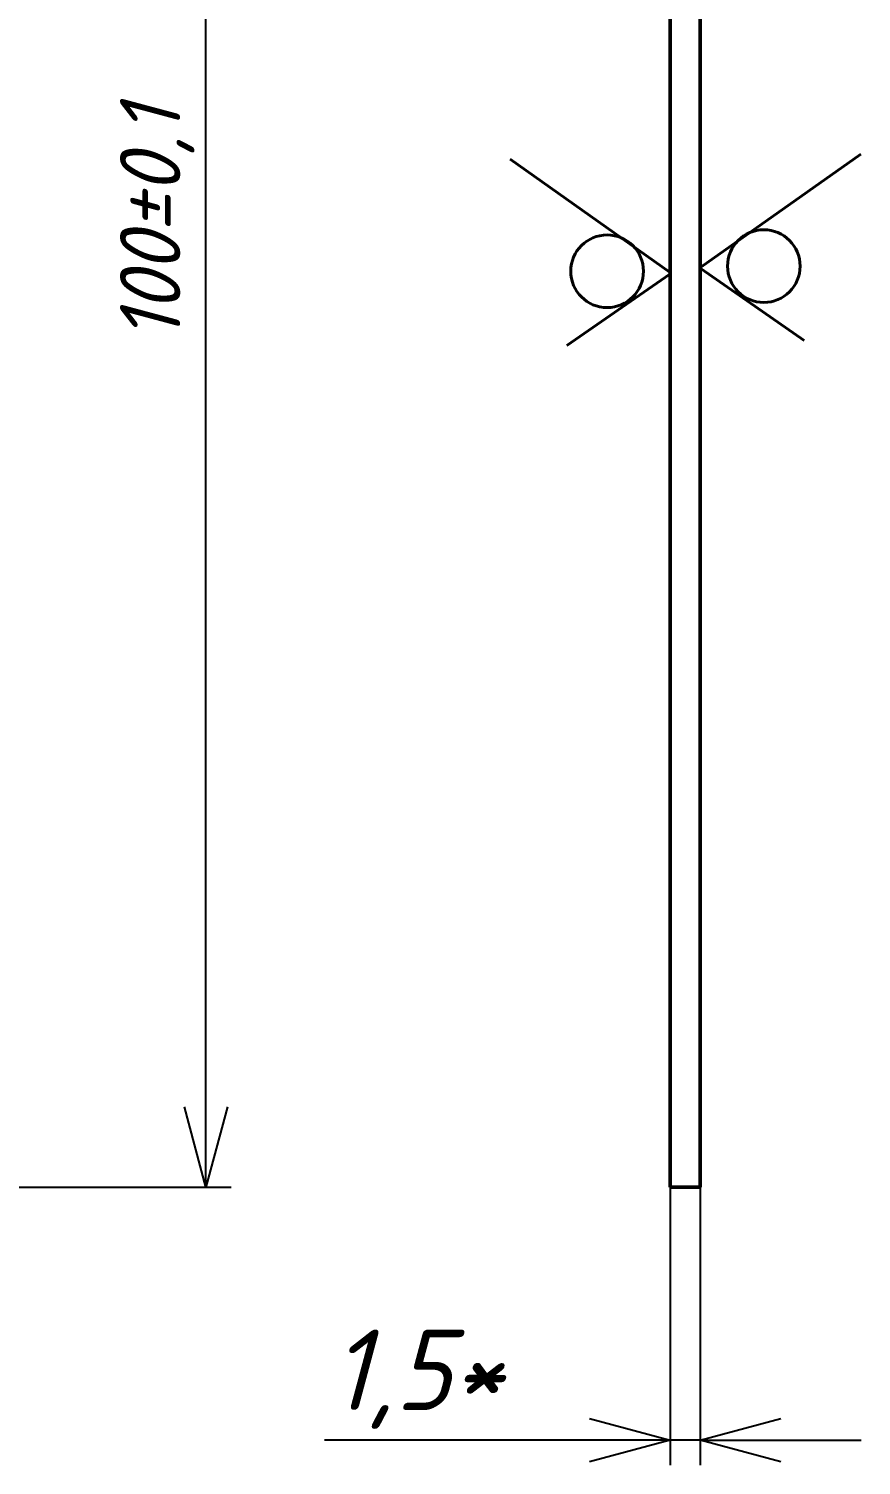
# Model space of a CAD drawing. Header units: millimetres. Extents: x 1557 to 2774, y 1107 to 1474.
# Drawn here: x 1741.5 to 1782.9, y 1318.3 to 1389.6 of the extents above; entities that cross this region are included whole.
import ezdxf

# ---------------------------------------------------------------- set-up
doc = ezdxf.new("R2010")
doc.units = ezdxf.units.MM
doc.layers.add('Mechanical3', color=76, linetype='Continuous')
doc.styles.add('GOST-2.304_Type-B_italic', font='GOST Common Italic.ttf')
doc.styles.get("Standard").update_dxf_attribs({"font": 'arial.ttf'})
doc.dimstyles.new('ISO-25', dxfattribs={"dimtxt": 2.5, "dimasz": 2.5, "dimexe": 1.25, "dimexo": 0.625, "dimtad": 1, "dimtxsty": 'Standard', "dimcen": 2.5, "dimadec": 0, "dimazin": 0, "dimtfac": 1, "dimtmove": 0, "dimatfit": 3, "dimfxl": 1, "dimarcsym": 0})

# ---------------------------------------------------------------- blocks, each defined once
blk = doc.blocks.new('_Open30')
at = {"color": 0, "linetype": 'ByBlock', "lineweight": -2}
for p, q in [((-1, 0.268), (0, 0)), ((0, 0), (-1, -0.268)), ((0, 0), (-1, 0))]:
    blk.add_line(p, q, dxfattribs=at)
blk = doc.blocks.new('*D58')
at = {"color": 0, "lineweight": -2, "transparency": 16777216}
for p, q in [((1773.403, 1332.067), (1773.403, 1318.256)), ((1774.903, 1332.067), (1774.903, 1318.256)), ((1769.403, 1319.506), (1756.229, 1319.506)), ((1774.903, 1319.506), (1773.403, 1319.506)), ((1778.903, 1319.506), (1782.903, 1319.506))]:
    blk.add_line(p, q, dxfattribs=at)
at = {"layer": 'Defpoints', "color": 0, "lineweight": 50, "transparency": 16777216}
for p in [(1773.403, 1332.067), (1774.903, 1332.067), (1774.903, 1319.506)]:
    blk.add_point(p, dxfattribs=at)
at = {"color": 0, "lineweight": -2, "transparency": 16777216, "xscale": 4, "yscale": 4, "zscale": 4}
blk.add_blockref('_Open30', (1773.403, 1319.506), dxfattribs=at)
at = {"color": 0, "lineweight": -2, "transparency": 16777216, "xscale": 4, "yscale": 4, "zscale": 4, "rotation": 180}
blk.add_blockref('_Open30', (1774.903, 1319.506), dxfattribs=at)
at = {"color": 0, "transparency": 16777216, "insert": (1760.816, 1322.531), "char_height": 4, "attachment_point": 5, "style": 'GOST-2.304_Type-B_italic'}
blk.add_mtext('1,5*', dxfattribs=at)
blk = doc.blocks.new('*D55')
at = {"color": 0, "lineweight": -2, "transparency": 16777216}
for p, q in [((1711.986, 1432.067), (1751.592, 1432.067)), ((1750.342, 1336.067), (1750.342, 1428.067)), ((1711.986, 1332.067), (1751.592, 1332.067))]:
    blk.add_line(p, q, dxfattribs=at)
at = {"layer": 'Defpoints', "color": 0, "lineweight": 50, "transparency": 16777216}
for p in [(1711.986, 1432.067), (1750.342, 1432.067), (1711.986, 1332.067)]:
    blk.add_point(p, dxfattribs=at)
at = {"color": 0, "lineweight": -2, "transparency": 16777216, "xscale": 4, "yscale": 4, "zscale": 4}
for p, rotation in [((1750.342, 1432.067), 90), ((1750.342, 1332.067), 270)]:
    blk.add_blockref('_Open30', p, dxfattribs=dict(at, rotation=rotation))
at = {"color": 0, "transparency": 16777216, "insert": (1747.92, 1379.937), "char_height": 3, "width": 12.96541, "attachment_point": 5, "rotation": 90, "style": 'GOST-2.304_Type-B_italic'}
blk.add_mtext('100{\\fGOST type B|b0|i1|c204|p34;\\C0;%%P0,1}', dxfattribs=at)

msp = doc.modelspace()

# ---------------------------------------------------------------- linework, layer by layer
at = {"lineweight": 40}
for p, q in [((1773.403, 1377.513), (1765.453, 1383.139)), ((1774.933, 1377.77), (1782.883, 1383.396)), ((1773.384, 1377.427), (1768.278, 1373.881)), ((1774.952, 1377.684), (1780.058, 1374.138))]:
    msp.add_line(p, q, dxfattribs=at)
for centre in [(1778.062, 1377.828), (1770.274, 1377.571)]:
    msp.add_circle(centre, 1.804, dxfattribs=at)
at = {"layer": 'Mechanical3', "lineweight": 50}
for p, q in [((1773.403, 1332.067), (1773.403, 1432.067)), ((1774.903, 1432.067), (1774.903, 1332.067)), ((1774.903, 1332.067), (1773.403, 1332.067))]:
    msp.add_line(p, q, dxfattribs=at)

# ---------------------------------------------------------------- dimensions: what is measured, and where the dimension line sits
dim = msp.add_linear_dim(base=(1750.342, 1432.067), p1=(1711.986, 1332.067), p2=(1711.986, 1432.067), angle=90, text='100{\\fGOST type B|b0|i1|c204|p34;\\C0;%%P0,1}', dimstyle='ISO-25', override={"dimtxt": 3, "dimasz": 4, "dimexo": 0, "dimtxsty": 'GOST-2.304_Type-B_italic', "dimblk1": 'Open30', "dimblk2": 'Open30', "dimsah": 1})
dim.commit()
dim.dimension.update_dxf_attribs({"geometry": '*D55', "text_midpoint": (1750.342, 1379.937), "dimtype": 160})
dim = msp.add_linear_dim(base=(1774.903, 1319.506), p1=(1773.403, 1332.067), p2=(1774.903, 1332.067), text='<>*', dimstyle='ISO-25', override={"dimtxt": 4, "dimasz": 4, "dimexo": 0, "dimtxsty": 'GOST-2.304_Type-B_italic', "dimblk1": 'Open30', "dimblk2": 'Open30', "dimsah": 1})
dim.commit()
dim.dimension.update_dxf_attribs({"geometry": '*D58', "text_midpoint": (1760.816, 1319.506), "dimtype": 160})

doc.saveas('drawing.dxf')
